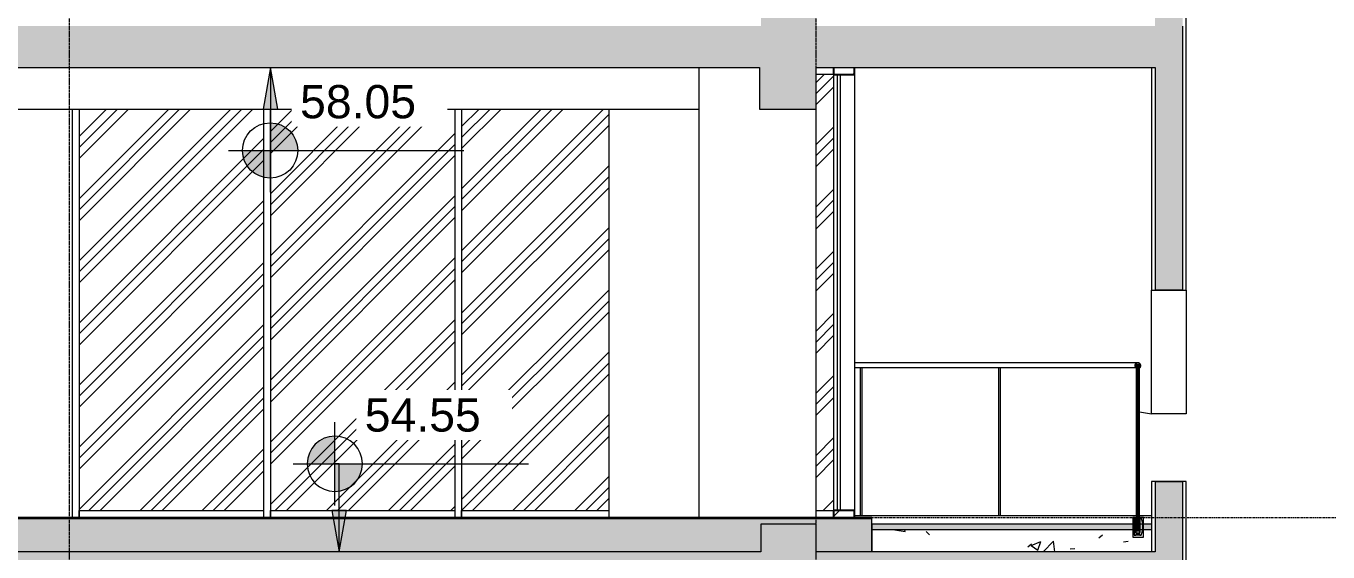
# Model space of a CAD drawing. Header units: millimetres. Extents: x 78096 to 288885, y -20632 to 149556.
# Drawn here: x 236021 to 245434, y 119050 to 122850 of the extents above; entities that cross this region are included whole.
import ezdxf

# ---------------------------------------------------------------- set-up
doc = ezdxf.new("R2010")
doc.units = ezdxf.units.MM
doc.linetypes.add('Centre', pattern=[31.75, 6.35, -4.7625, 15.875, -4.7625])
doc.linetypes.add('Grid Line', pattern=[22.225, 12.7, -3.175, 3.175, -3.175])
for name, color, linetype, lineweight in [('A-DETL', 90, 'Continuous', 9), ('A-DETL-GENF', 92, 'Continuous', 9), ('A-FLOR', 192, 'Continuous', 9), ('A-FLOR-FNSH', 192, 'Continuous', 35), ('A-FLOR-HRAL', 11, 'Continuous', 9), ('A-FLOR-LEVL', 51, 'Continuous', 9), ('A-FLOR-MCUT', 51, 'Continuous', 9), ('A-FLOR-PATT', 8, 'Continuous', 35), ('A-GLAZ-CURT', 52, 'Continuous', 9), ('A-GLAZ-CWMG', 51, 'Continuous', 9), ('A-WALL', 113, 'Continuous', 9), ('A-WALL-FNSH', 113, 'Continuous', 25), ('A-WALL-PATT', 111, 'Continuous', 25), ('G-ANNO-DIMS', 111, 'Continuous', 9), ('I-WALL', 2, 'Continuous', 9), ('S-BEAM', 12, 'Continuous', 9), ('S-COLS', 52, 'Continuous', 9), ('S-GRID', 1, 'Continuous', 9)]:
    doc.layers.add(name, color=color, linetype=linetype, lineweight=lineweight)
doc.styles.add('Arial_5', font='arial.ttf', dxfattribs={"height": 240})
pattern_1 = [(45, (5066.1, 117385), (-169.7056, 169.7056), [])]
pattern_2 = [(45, (5066.1, 117385), (-224.506, 224.506), []), (45, (5145.46, 117385), (0, 449.013), []), (45, (4986.7, 117385), (0, 449.013), [])]
pattern_3 = [(50, (230762.54, 117385), (728.737, -63.756), [76.2, -838.2]), (355, (230762.54, 117385), (-140.972, 764.228), [60.96, -670.56]), (100.451, (230823.3, 117379.7), (587.77, 700.467), [64.76, -712.36]), (46.184, (230762.5, 117588.2), (1084.316, -168.17), [114.3, -1257.3]), (96.636, (230852.9, 117574.2), (949.61, 989.71), [97.14, -1068.54]), (351.184, (230762.5, 117588.2), (949.62, 989.7), [91.44, -1005.84]), (21, (230864.14, 117537.4), (606.458, -409.06), [76.2, -838.2]), (326, (230864.14, 117537.4), (247.208, 736.753), [60.96, -670.56]), (71.451, (230914.7, 117503.3), (853.668, 327.685), [64.76, -712.36]), (37.5, (230762.54, 117385), (12.3547, 338.22), [33.528, -628.904, 33.528, -647.192, -673.1]), (37.5, (230762.54, 117385), (12.3547, 338.22), [-1343.152, 33.528, -639.572]), (7.5, (230762.54, 117385), (267.279, 400.722), [33.528, -354.584, 33.528, -613.664, -256.54]), (7.5, (230762.54, 117385), (267.279, 400.722), [-1035.304, 33.528, -223.012]), (327.5, (230535.98, 117385), (542.3633, -22.9153), [33.528, -220.472, 33.528, -758.952, -1051.56]), (327.5, (230535.98, 117385), (542.3633, -22.9153), [-1046.48, 33.528, -1018.032]), (317.5, (230434.38, 117385), (592.517, 101.707), [33.528, -296.672, 33.528, -492.76, -746.76]), (317.5, (230434.38, 117385), (592.517, 101.707), [-856.488, 33.528, -713.232])]

# ---------------------------------------------------------------- blocks, each defined once
blk = doc.blocks.new('System Panel - Glazed-4387312-TOMH A-A')
at = {"layer": 'A-GLAZ-CURT', "lineweight": 18}
for p, q in [((16214.3, 99700), (16189.3, 99700)), ((16189.3, 99700), (16189.3, 96550)), ((16214.3, 96550), (16214.3, 99700)), ((16189.3, 96550), (16214.3, 96550))]:
    blk.add_line(p, q, dxfattribs=at)
blk = doc.blocks.new('Rectangular Mullion - 50 x 150mm ALUMINIUM-V64-TOMH A-A')
at = {"layer": 'A-GLAZ-CWMG'}
h = blk.add_hatch(dxfattribs=at)
h.set_pattern_fill('FP_6', color=256, style=0, pattern_type=2)
h.set_pattern_definition(pattern_1)
h.paths.add_polyline_path([(16313.8, 119300), (16313.8, 119350), (16163.8, 119350), (16163.8, 119300)])
at = {"layer": 'A-GLAZ-CWMG', "lineweight": 25}
for p, q in [((16313.8, 119350), (16163.8, 119350)), ((16163.8, 119350), (16163.8, 119300)), ((16163.8, 119300), (16313.8, 119300)), ((16313.8, 119300), (16313.8, 119350))]:
    blk.add_line(p, q, dxfattribs=at)
blk = doc.blocks.new('Rectangular Mullion - 50 x 150mm ALUMINIUM-4375750-TOMH A-A')
at = {"layer": 'A-GLAZ-CWMG'}
for p, q in [((16163.8, 99700), (16163.8, 96550)), ((16313.8, 99700), (16313.8, 96550))]:
    blk.add_line(p, q, dxfattribs=at)
blk = doc.blocks.new('System Panel - Glazed-V65-TOMH A-A')
at = {"layer": 'A-GLAZ-CURT'}
h = blk.add_hatch(dxfattribs=at)
h.set_pattern_fill('FP_4', color=9, style=0, pattern_type=2)
h.set_pattern_definition(pattern_2)
h.paths.add_polyline_path([(16163.8, 119350), (16163.8, 122500), (16037.9, 122500), (16037.9, 119350)])
blk = doc.blocks.new('System Panel - Glazed-V66-TOMH A-A')
at = {"layer": 'A-GLAZ-CURT'}
h = blk.add_hatch(dxfattribs=at)
h.set_pattern_fill('FP_4', color=9, style=0, pattern_type=2)
h.set_pattern_definition(pattern_2)
h.paths.add_polyline_path([(13942.3, 119350), (14537.9, 119350), (14537.9, 122250), (13474.3, 122250), (13474.3, 119350)])
blk = doc.blocks.new('System Panel - Glazed-V67-TOMH A-A')
at = {"layer": 'A-GLAZ-CURT'}
h = blk.add_hatch(dxfattribs=at)
h.set_pattern_fill('FP_4', color=9, style=0, pattern_type=2)
h.set_pattern_definition(pattern_2)
h.paths.add_polyline_path([(12327.7, 119350), (13424.3, 119350), (13424.3, 122250), (12091.1, 122250), (12091.1, 119350)])
blk = doc.blocks.new('System Panel - Glazed-V68-TOMH A-A')
at = {"layer": 'A-GLAZ-CURT'}
h = blk.add_hatch(dxfattribs=at)
h.set_pattern_fill('FP_4', color=9, style=0, pattern_type=2)
h.set_pattern_definition(pattern_2)
h.paths.add_polyline_path([(11520.4, 119350), (12041.1, 119350), (12041.1, 122250), (10707.9, 122250), (10707.9, 119350), (10713, 119350)])
blk = doc.blocks.new('Rectangular Mullion - 50 x 150mm ALUMINIUM-4387287-TOMH A-A')
at = {"layer": 'A-GLAZ-CWMG'}
blk.add_line((16037.9, 96550), (16163.8, 96550), dxfattribs=at)
blk = doc.blocks.new('Rectangular Mullion - 50 x 150mm ALUMINIUM-4387288-TOMH A-A')
at = {"layer": 'A-GLAZ-CWMG'}
for p, q in [((13474.3, 96500), (13474.3, 96550)), ((13474.3, 96550), (14537.9, 96550))]:
    blk.add_line(p, q, dxfattribs=at)
blk = doc.blocks.new('Rectangular Mullion - 50 x 150mm ALUMINIUM-V13-TOMH A-A')
at = {"layer": 'A-GLAZ-CWMG'}
for p, q in [((12091.1, 96500), (12091.1, 96550)), ((12091.1, 96550), (13424.3, 96550)), ((13424.3, 96550), (13424.3, 96500))]:
    blk.add_line(p, q, dxfattribs=at)
blk = doc.blocks.new('Rectangular Mullion - 50 x 150mm ALUMINIUM-4375762-TOMH A-A')
at = {"layer": 'A-GLAZ-CWMG'}
blk.add_line((10707.9, 99450), (10707.9, 96500), dxfattribs=at)
blk = doc.blocks.new('Rectangular Mullion - 50 x 150mm ALUMINIUM-V14-TOMH A-A')
at = {"layer": 'A-GLAZ-CWMG'}
for p, q in [((13424.3, 99450), (13424.3, 96500)), ((13474.3, 99450), (13474.3, 96500))]:
    blk.add_line(p, q, dxfattribs=at)
blk = doc.blocks.new('Rectangular Mullion - 50 x 150mm ALUMINIUM-V114-TOMH A-A')
at = {"layer": 'A-GLAZ-CWMG'}
h = blk.add_hatch(dxfattribs=at)
h.set_pattern_fill('FP_6', color=256, style=0, pattern_type=2)
h.set_pattern_definition(pattern_1)
h.paths.add_polyline_path([(16313.8, 122500), (16313.8, 122550), (16163.8, 122550), (16163.8, 122500)])
at = {"layer": 'A-GLAZ-CWMG', "lineweight": 25}
for p, q in [((16163.8, 122550), (16163.8, 122500)), ((16163.8, 122500), (16313.8, 122500)), ((16313.8, 122500), (16313.8, 122550))]:
    blk.add_line(p, q, dxfattribs=at)
blk = doc.blocks.new('Rectangular Mullion - 50 x 150mm ALUMINIUM-4387290-TOMH A-A')
at = {"layer": 'A-GLAZ-CWMG'}
blk.add_line((16163.8, 103500), (16037.9, 103500), dxfattribs=at)
blk = doc.blocks.new('Direct Shape - Basic Wall_500 mm_8361574-4474120-TOMH A-A')
at = {"layer": 'A-WALL', "lineweight": 18}
blk.add_line((14537.9, 122250), (14537.9, 119300), dxfattribs=at)
blk = doc.blocks.new('Direct Shape - Basic Wall_400 mm_8363447-4474146-TOMH A-A')
at = {"layer": 'A-WALL', "lineweight": 18}
blk.add_line((10657.9, 122250), (10657.9, 119300), dxfattribs=at)
blk = doc.blocks.new('Direct Shape - Floor_300mm_8388843-4474655-TOMH A-A')
at = {"layer": 'A-FLOR', "lineweight": 18}
blk.add_line((18688, 122550), (18688, 122850), dxfattribs=at)
blk = doc.blocks.new('Direct Shape - The_HUB-4475788-TOMH A-A')
at = {"layer": 'S-BEAM'}
blk.add_line((4413, 122250), (15187.9, 122250), dxfattribs=at)
blk = doc.blocks.new('Direct Shape - M_Concrete-Rectangular Beam_70x70_8396038-4474732-TOMH A-A')
blk.add_blockref('Direct Shape - The_HUB-4475788-TOMH A-A', (0, 0))
blk = doc.blocks.new('Railing - 25 mm-V209-TOMH A-A')
at = {"layer": 'A-FLOR-HRAL'}
for p, q in [((17357.9, 115510), (17357.9, 116581.9)), ((17367.9, 116581.9), (17367.9, 115510))]:
    blk.add_line(p, q, dxfattribs=at)
blk = doc.blocks.new('Railing - Railing-4663532-TOMH A-A')
at = {"layer": 'A-FLOR-HRAL'}
for p, q in [((18362.9, 120417), (16313.8, 120417)), ((18345.1, 120404), (18343.5, 120404)), ((16313.8, 120381.9), (18346.7, 120381.9)), ((18347.8, 120382), (18348, 120382)), ((18379, 120381.9), (18375.5, 120381.9)), ((18376.4, 120382), (18376.5, 120382)), ((18379.2, 120381.9), (18379, 120381.9)), ((18326.6, 119300), (18326.4, 119300)), ((18338.7, 119300), (18338.9, 119300)), ((18376.4, 119296), (18376.6, 119296)), ((18376.4, 119294), (18376.6, 119294)), ((18378.2, 119298), (18378.4, 119298)), ((18378.2, 119294), (18378.4, 119294)), ((18378.9, 119300), (18378.7, 119300)), ((18381.7, 119298), (18381.8, 119298)), ((18381.7, 119296), (18381.8, 119296)), ((18384, 119300), (18384.2, 119300))]:
    blk.add_line(p, q, dxfattribs=at)
at = {"layer": 'A-FLOR-HRAL', "lineweight": 18}
for p, q in [((18346.9, 120381.9), (18346.9, 120402.5)), ((18347.1, 120403.2), (18347.1, 120383)), ((18378.2, 120404), (18347.9, 120404)), ((18348.4, 120404), (18377.7, 120404)), ((18362.6, 120400), (18350.6, 120400)), ((18350.6, 120400), (18350.6, 119203)), ((18350.6, 120385), (18350.6, 120400)), ((18350.6, 120400), (18375.6, 120400)), ((18363.6, 120400), (18362.6, 120400)), ((18362.6, 120400), (18362.6, 120399.2)), ((18362.6, 119204), (18362.6, 120400)), ((18362.6, 120399.2), (18363.6, 120399.2)), ((18363.6, 120399.2), (18363.6, 120400)), ((18375.6, 120400), (18363.6, 120400)), ((18363.6, 120400), (18363.6, 119204)), ((18375.6, 119203), (18375.6, 120400)), ((18375.6, 120400), (18375.6, 120385)), ((18379.1, 120383), (18379.1, 120403.2)), ((18379.2, 120402.5), (18379.2, 120381.9)), ((18348, 120382), (18349.6, 120382)), ((18350.6, 120383), (18350.6, 120385)), ((18375.6, 120385), (18375.6, 120383)), ((18376.5, 120382), (18378.1, 120382)), ((18326.6, 119300), (18326.6, 119157.2)), ((18338.9, 119300), (18326.6, 119300)), ((18337.9, 119300), (18337.9, 119171)), ((18342.9, 119300), (18337.9, 119300)), ((18337.9, 119171.5), (18337.9, 119299)), ((18347.7, 119189.3), (18342.9, 119300)), ((18381.8, 119296), (18376.6, 119296)), ((18376.6, 119296), (18376.6, 119294)), ((18376.6, 119294), (18378.4, 119294)), ((18378.4, 119299.5), (18378.4, 119298)), ((18378.4, 119298), (18381.8, 119298)), ((18378.4, 119294), (18378.4, 119189.5)), ((18384.2, 119300), (18378.9, 119300)), ((18381.8, 119298), (18381.8, 119296)), ((18403.4, 119300), (18384.2, 119300)), ((18403.4, 119157.2), (18403.4, 119300)), ((18378.4, 119203), (18347.7, 119203)), ((18347.7, 119203), (18347.7, 119189.5)), ((18350.6, 119203), (18375.6, 119203)), ((18352.2, 119185), (18373.9, 119185)), ((18373.9, 119185), (18352.2, 119185)), ((18363.6, 119204), (18362.6, 119204)), ((18378.4, 119189.5), (18378.4, 119203)), ((18326.6, 119157.2), (18403.4, 119157.2)), ((18337.9, 119171), (18348.1, 119171)), ((18347.6, 119171), (18338.4, 119171)), ((18348.1, 119171), (18348.1, 119173)), ((18348.1, 119173), (18378.1, 119173)), ((18348.1, 119172.5), (18348.1, 119171.5)), ((18377.6, 119173), (18348.6, 119173)), ((18378.1, 119173), (18378.1, 119171)), ((18378.1, 119171.5), (18378.1, 119172.5)), ((18378.1, 119171), (18388.2, 119171)), ((18388.1, 119171), (18378.6, 119171))]:
    blk.add_line(p, q, dxfattribs=at)
for centre, radius, start, end in [((18363.1, 120395.7), 21.3, 90, 220.5358), ((18348.4, 120402.5), 1.5, 90, 180), ((18347.9, 120403.2), 0.85, 90, 180), ((18363.1, 120395.7), 21.3, 319.4642, 90), ((18377.7, 120402.5), 1.5, 0, 90), ((18378.2, 120403.2), 0.85, 0, 90), ((18348, 120383), 0.951, 180, 270), ((18349.6, 120383), 0.972, 270, 360), ((18376.5, 120383), 0.972, 180, 270), ((18378.1, 120383), 0.951, 270, 360), ((18338.9, 119299), 1, 90, 180), ((18378.9, 119299.5), 0.5, 90, 180), ((18384.2, 119296), 4, 19.5039, 90), ((18384.2, 119296), 4, 19.5039, 90), ((18208.9, 119233.9), 190, 340.66732, 19.5039), ((18208.9, 119233.9), 190, 340.66732, 19.5039), ((18352.2, 119189.5), 4.5, 180, 270), ((18352.2, 119189.5), 4.5, 182.5, 270), ((18373.9, 119189.5), 4.5, 270, 360), ((18373.9, 119189.5), 4.5, 270, 360), ((18338.4, 119171.5), 0.5, 180, 270), ((18347.6, 119171.5), 0.5, 270, 360), ((18348.6, 119172.5), 0.5, 90, 180), ((18377.6, 119172.5), 0.5, 0, 90), ((18378.6, 119171.5), 0.5, 180, 270)]:
    blk.add_arc(centre, radius, start, end, dxfattribs=at)
at = {"layer": 'A-FLOR-HRAL'}
for points, knots in [([(18362.9, 120417), (18361.1, 120417), (18358.4, 120416.7), (18355, 120415.5), (18353, 120414.6), (18351.4, 120413.7), (18349.9, 120412.6), (18348.6, 120411.5), (18347.3, 120410.2), (18346.1, 120408.9), (18344.8, 120407), (18343.5, 120404.7), (18342.2, 120401.3), (18341.4, 120396.9), (18341.8, 120391.5), (18343.6, 120386.3), (18345.6, 120383.3), (18346.7, 120381.9)], [0, 0, 0, 0, 0.111111, 0.166667, 0.222222, 0.25, 0.277778, 0.333333, 0.361111, 0.388889, 0.444444, 0.5, 0.555556, 0.666667, 0.777778, 0.888889, 1, 1, 1, 1]), ([(18377.3, 120411.3), (18377.2, 120411.5), (18376.5, 120412), (18375.5, 120412.9), (18374.1, 120413.8), (18372.1, 120414.9), (18368.5, 120416.5), (18365.1, 120417), (18362.9, 120417)], [0.6716876, 0.6716876, 0.6716876, 0.6716876, 0.6875, 0.7222222, 0.7569444, 0.7916667, 0.8611111, 1, 1, 1, 1]), ([(18384.1, 120397.4), (18383.9, 120399), (18383.4, 120401.7), (18382.2, 120404.8), (18381.1, 120406.7), (18379.9, 120408.6), (18378.7, 120410), (18377.8, 120410.9), (18377.7, 120411)], [0.3456418, 0.3456418, 0.3456418, 0.3456418, 0.4444444, 0.5138889, 0.5486111, 0.5833333, 0.6527778, 0.6612852, 0.6612852, 0.6612852, 0.6612852]), ([(18346.9, 120382.7), (18346.9, 120382.6), (18347, 120382.5), (18347.1, 120382.3), (18347.2, 120382.2), (18347.4, 120382.1), (18347.5, 120382.1), (18347.6, 120382), (18347.8, 120382), (18347.8, 120382)], [0.1666667, 0.1666667, 0.1666667, 0.1666667, 0.3333333, 0.4583333, 0.5833333, 0.6666667, 0.75, 0.8333333, 1, 1, 1, 1]), ([(18349.4, 120382), (18349.5, 120382), (18349.6, 120382), (18349.8, 120382.1), (18349.9, 120382.1), (18350, 120382.2), (18350.2, 120382.3), (18350.3, 120382.5), (18350.4, 120382.7), (18350.4, 120382.9), (18350.4, 120383)], [0, 0, 0, 0, 0.166667, 0.25, 0.333333, 0.416667, 0.541667, 0.666667, 0.833333, 1, 1, 1, 1]), ([(18375.5, 120382.5), (18375.6, 120382.4), (18375.6, 120382.3), (18375.8, 120382.2), (18375.9, 120382.1), (18376, 120382.1), (18376.2, 120382), (18376.3, 120382), (18376.4, 120382)], [0.3333333, 0.3333333, 0.3333333, 0.3333333, 0.4583333, 0.5833333, 0.6666667, 0.75, 0.8333333, 1, 1, 1, 1]), ([(18377.9, 120382), (18378, 120382), (18378.1, 120382), (18378.3, 120382.1), (18378.4, 120382.1), (18378.5, 120382.2), (18378.7, 120382.3), (18378.8, 120382.5), (18378.9, 120382.7), (18378.9, 120382.9), (18378.9, 120383)], [0, 0, 0, 0, 0.166667, 0.25, 0.333333, 0.416667, 0.541667, 0.666667, 0.833333, 1, 1, 1, 1]), ([(18379.4, 120382.4), (18380.4, 120383.7), (18382.3, 120386.5), (18383.9, 120391.3), (18384.2, 120394.6), (18384.1, 120396.2)], [0.0128265, 0.0128265, 0.0128265, 0.0128265, 0.1111111, 0.2222222, 0.3205032, 0.3205032, 0.3205032, 0.3205032])]:
    blk.add_open_spline(points, degree=3, knots=knots, dxfattribs=at)
for p in [(-1000, 3800), (0, 3800)]:
    blk.add_blockref('Railing - 25 mm-V209-TOMH A-A', p)
blk = doc.blocks.new('Spot Elevations - M_Spot Elevation - Target Filled-23738-TOMH A-A')
at = {"layer": 'G-ANNO-DIMS'}
h = blk.add_hatch(color=256, dxfattribs=at)
edge = h.paths.add_edge_path()
edge.add_line((24621.6, 83516.9), (24821.6, 83516.9))
edge.add_arc((24621.6, 83516.9), 200, 0, 90)
edge.add_line((24621.6, 83716.9), (24621.6, 83516.9))
h = blk.add_hatch(color=256, dxfattribs=at)
edge = h.paths.add_edge_path()
edge.add_line((24621.6, 83516.9), (24421.6, 83516.9))
edge.add_arc((24621.6, 83516.9), 200, 180, 270)
edge.add_line((24621.6, 83316.9), (24621.6, 83516.9))
for p, q in [((24621.6, 83216.9), (24621.6, 83816.9)), ((24921.6, 83516.9), (23221.6, 83516.9))]:
    blk.add_line(p, q, dxfattribs=at)
blk.add_circle((24621.6, 83516.9), 200, dxfattribs=at)

msp = doc.modelspace()

# ---------------------------------------------------------------- hatches: boundary and pattern name
at = {"layer": 'A-DETL-GENF'}
h = msp.add_hatch(dxfattribs=at)
h.set_pattern_fill('FP_7', color=50, style=0, pattern_type=2)
h.set_pattern_definition(pattern_3)
h.paths.add_polyline_path([(244384.346, 120943.707), (244384.346, 123100), (244184.346, 123100), (244184.346, 122850), (241734.387, 122850), (241734.387, 123050), (241334.387, 123050), (241334.387, 122850), (230084.458, 122850), (230084.458, 122550), (241324.621, 122550), (241324.621, 122250), (241734.387, 122250), (241734.387, 122550), (244184.346, 122550), (244184.346, 120943.707)])
h.paths.add_polyline_path([(211834.399, 122250), (212234.399, 122250), (212234.399, 122550), (217784.412, 122550), (217784.412, 122850), (212234.399, 122850), (212234.399, 123050), (211834.399, 123050), (211834.399, 122850), (207534.458, 122850), (207534.458, 123300), (207334.458, 123300), (207334.458, 122550), (211834.399, 122550), (211834.399, 122452.403)])
h.paths.add_polyline_path([(227584.412, 122550), (229484.553, 122550), (229484.553, 122850), (227584.412, 122850), (227584.412, 122766.438)])
h.paths.add_polyline_path([(229684.27, 122550), (229684.458, 122550), (229684.27, 122766.438)])
h = msp.add_hatch(dxfattribs=at)
h.set_pattern_fill('FP_7', color=50, style=0, pattern_type=2)
h.set_pattern_definition(pattern_3)
h.paths.add_polyline_path([(244384.346, 117346.76), (244384.346, 119557.592), (244184.346, 119557.592), (244184.346, 119050), (241734.387, 119050), (241734.387, 119250), (241334.387, 119250), (241334.387, 119050), (230084.458, 119050), (230084.458, 118750), (241324.621, 118750), (241324.621, 118450), (241734.387, 118450), (241734.387, 118750), (244184.346, 118750), (244184.346, 117346.76)])
h.paths.add_polyline_path([(212190.132, 118450), (212234.399, 118450), (212234.399, 118750), (217784.412, 118750), (217784.412, 119050), (212234.399, 119050), (212234.399, 119250), (211834.399, 119250), (211834.399, 119050), (207534.458, 119050), (207534.458, 119500), (207334.458, 119500), (207334.458, 118750), (211834.399, 118750), (211834.399, 118450)])
h.paths.add_polyline_path([(227584.412, 118750), (229484.553, 118750), (229484.553, 119050), (227584.412, 119050), (227584.412, 118998.023)])
h.paths.add_polyline_path([(229684.27, 118750), (229684.458, 118750), (229684.27, 118996.963)])
at = {"layer": 'A-FLOR-PATT', "lineweight": 9}
h = msp.add_hatch(dxfattribs=at)
h.set_pattern_fill('FP_2', color=256, style=0, pattern_type=2)
h.set_pattern_definition([(0, (230762.54, 117385), (812.8, 203.2), [33.528, -576.072, 33.528, -576.072, -3251.2]), (0, (230762.54, 117385), (812.8, 203.2), [-1219.2, 33.528, -1185.672, 33.528, -576.072, -1422.4]), (0, (230762.54, 117385), (812.8, 203.2), [-3048, 33.528, -372.872, 33.528, -982.472]), (120, (231067.34, 117486.6), (-582.3764, 602.3054), [33.528, -576.072, 33.528, -3827.272]), (120, (231067.34, 117486.6), (-582.3764, 602.3054), [-643.128, -576.072, 33.528, -1185.672, -2032]), (120, (231067.34, 117486.6), (-582.3764, 602.3054), [-2438.4, 33.528, -576.072, 33.528, -1388.872]), (120, (231067.34, 117486.6), (-582.3764, 602.3054), [-3081.528, -372.872, 33.528, -982.472]), (240, (231168.94, 117893), (-230.4236, -805.5054), [33.528, -576.072, 33.528, -3827.272]), (240, (231168.94, 117893), (-230.4236, -805.5054), [-643.128, -576.072, 33.528, -1185.672, -2032]), (240, (231168.94, 117893), (-230.4236, -805.5054), [-2438.4, 33.528, -576.072, 33.528, -1388.872]), (240, (231168.94, 117893), (-230.4236, -805.5054), [-3081.528, -372.872, 33.528, -982.472])])
h.paths.add_polyline_path([(242135.279, 119050), (242135.279, 119290), (230084.458, 119290), (230084.458, 119050), (241334.387, 119050), (241334.387, 119250), (241734.387, 119250), (241734.387, 119050), (242060.681, 119050)])
h.paths.add_polyline_path([(229143.687, 119050), (229484.553, 119050), (229484.553, 119290), (227584.424, 119290), (227584.424, 119050), (228740.031, 119050)])
h.paths.add_polyline_path([(212234.399, 119050), (216484.346, 119050), (216484.346, 119290), (212034.345, 119290), (212034.345, 119250), (212234.399, 119250), (212234.399, 119060.85)])
h.paths.add_polyline_path([(229684.27, 119050), (229684.458, 119050), (229684.27, 119290)])
h.paths.add_polyline_path([(216584.346, 119050), (217784.412, 119050.12), (217784.412, 119290), (216584.346, 119290), (216584.346, 119155.04)])
h.paths.add_polyline_path([(218184.424, 119050), (218209.424, 119050), (218209.424, 119290), (218184.424, 119290)])
h.paths.add_polyline_path([(222834.424, 119050), (224384.412, 119050), (224384.412, 119290), (222834.424, 119290), (222834.424, 119077.273)])
at = {"layer": 'A-FLOR-PATT'}
msp.add_hatch(color=256, dxfattribs=at).paths.add_polyline_path([(244078.961, 119210), (244159.346, 119210), (244159.346, 119250), (242135.279, 119250), (242135.279, 119210), (243675.305, 119210)])
at = {"layer": 'A-FLOR-PATT', "lineweight": 9}
h = msp.add_hatch(dxfattribs=at)
h.set_pattern_fill('FP_7', color=256, style=0, pattern_type=2)
h.set_pattern_definition(pattern_3)
h.paths.add_polyline_path([(244078.961, 119050), (244159.346, 119050), (244159.346, 119210), (242135.279, 119210), (242135.279, 119050), (243675.305, 119050)])
at = {"layer": 'A-WALL-PATT', "lineweight": 9}
h = msp.add_hatch(dxfattribs=at)
h.set_pattern_fill('FP_7', color=256, style=0, pattern_type=2)
h.set_pattern_definition(pattern_3)
h.paths.add_polyline_path([(244384.346, 120941.686), (244384.094, 120943.707), (244184.346, 120943.707), (244184.346, 120941.686)])
h = msp.add_hatch(dxfattribs=at)
h.set_pattern_fill('FP_7', color=256, style=0, pattern_type=2)
h.set_pattern_definition(pattern_3)
h.paths.add_polyline_path([(244384.346, 119557.592), (244384.346, 119558.855), (244184.346, 119558.855), (244184.842, 119557.592)])
at = {"layer": 'G-ANNO-DIMS'}
for points in [[(237787.578, 122550), (237734.68, 122250), (237840.477, 122250)], [(238285.539, 119050), (238338.438, 119350), (238232.641, 119350)]]:
    msp.add_hatch(color=256, dxfattribs=at).paths.add_polyline_path(points)

# ---------------------------------------------------------------- linework, layer by layer
at = {"layer": 'A-DETL', "lineweight": 18}
for p, q in [((244384.346, 122550), (244384.346, 122850)), ((230084.458, 122550), (241324.621, 122550)), ((241324.621, 122550), (241324.621, 122250)), ((241734.387, 122550), (244184.346, 122550)), ((241734.387, 122250), (241734.387, 122550)), ((244184.346, 122550), (244184.346, 120943.707)), ((244384.346, 120943.707), (244384.346, 122550)), ((241324.621, 122250), (241734.387, 122250)), ((244184.346, 120943.707), (244384.346, 120943.707)), ((244384.346, 119557.592), (244184.346, 119557.592)), ((244184.346, 119557.592), (244184.346, 119050)), ((244384.346, 119050), (244384.346, 119557.592)), ((241734.387, 119250), (241334.387, 119250)), ((241334.387, 119250), (241334.387, 119050)), ((241734.387, 119050), (241734.387, 119250)), ((241334.387, 119050), (230084.458, 119050)), ((244184.346, 119050), (241734.387, 119050)), ((244384.346, 118750), (244384.346, 119050))]:
    msp.add_line(p, q, dxfattribs=at)
at = {"layer": 'A-FLOR-FNSH', "color": 7, "lineweight": 18}
for p, q in [((242135.279, 119300), (230084.458, 119300)), ((242135.279, 119050), (242135.279, 119300)), ((244159.346, 119250), (242135.279, 119250)), ((242135.279, 119250), (242135.279, 119050))]:
    msp.add_line(p, q, dxfattribs=at)
at = {"layer": 'A-FLOR-LEVL', "linetype": 'Centre'}
msp.add_line((192334.611, 119300), (278486.268, 119300), dxfattribs=at)
at = {"layer": 'A-FLOR-MCUT', "lineweight": 18}
for p, q in [((242135.279, 119290), (230084.458, 119290)), ((244159.346, 119210), (242135.279, 119210))]:
    msp.add_line(p, q, dxfattribs=at)
at = {"layer": 'A-WALL', "lineweight": 18}
for p, q in [((244159.346, 120061.653), (244159.346, 120941.686)), ((244184.346, 120941.686), (244184.346, 120943.707)), ((244384.346, 120941.686), (244384.346, 120943.707)), ((244409.346, 120941.686), (244409.346, 120048.55)), ((244409.346, 120048.55), (244159.346, 120048.55)), ((244184.346, 119557.592), (244184.346, 119558.855)), ((244384.346, 119557.592), (244384.346, 119558.855)), ((244046.866, 119310), (242010.279, 119310)), ((244159.346, 119310), (244072.01, 119310))]:
    msp.add_line(p, q, dxfattribs=at)
at = {"layer": 'A-WALL', "color": 7, "lineweight": 18}
for p, q in [((244184.346, 120941.686), (244384.346, 120941.686)), ((244384.346, 119558.855), (244184.346, 119558.855))]:
    msp.add_line(p, q, dxfattribs=at)
at = {"layer": 'A-WALL-FNSH', "color": 7, "lineweight": 18}
for p, q in [((244409.346, 120941.686), (244409.346, 123100)), ((244159.346, 122550), (244159.346, 120941.686)), ((244159.346, 120941.686), (244184.346, 120941.686)), ((244384.346, 120941.686), (244409.346, 120941.686)), ((244159.346, 119558.855), (244159.346, 119050)), ((244184.346, 119558.855), (244159.346, 119558.855)), ((244409.346, 119558.855), (244384.346, 119558.855)), ((244409.346, 117346.228), (244409.346, 119558.855))]:
    msp.add_line(p, q, dxfattribs=at)
at = {"layer": 'G-ANNO-DIMS'}
for p, q in [((237787.578, 122550), (237734.68, 122250)), ((237840.477, 122250), (237787.578, 122550)), ((237787.578, 122550), (237787.578, 121950.857)), ((237734.68, 122250), (237840.477, 122250)), ((237787.578, 121950.857), (237785.957, 121950.857)), ((238285.539, 119686.793), (238253.651, 119686.793)), ((238285.539, 119050), (238285.539, 119686.793)), ((238338.438, 119350), (238232.641, 119350)), ((238232.641, 119350), (238285.539, 119050)), ((238285.539, 119050), (238338.438, 119350))]:
    msp.add_line(p, q, dxfattribs=at)
at = {"layer": 'I-WALL', "lineweight": 18}
for p, q in [((244072.01, 120061.974), (244159.346, 120048.55)), ((244159.346, 120048.55), (244159.346, 120061.653))]:
    msp.add_line(p, q, dxfattribs=at)
at = {"layer": 'S-COLS'}
for p, q in [((240884.387, 122550), (240884.387, 119300)), ((241734.387, 119300), (241734.387, 122250))]:
    msp.add_line(p, q, dxfattribs=at)
at = {"layer": 'S-GRID', "linetype": 'Grid Line'}
for p, q in [((236334.458, 78125.107), (236334.458, 148256.175)), ((241734.458, 78125.107), (241734.458, 148256.175))]:
    msp.add_line(p, q, dxfattribs=at)

# ---------------------------------------------------------------- block references
at = {"layer": 'A-FLOR', "lineweight": 18}
msp.add_blockref('Direct Shape - Floor_300mm_8388843-4474655-TOMH A-A', (225696.455, 0), dxfattribs=at)
at = {"layer": 'A-FLOR-HRAL'}
msp.add_blockref('Railing - Railing-4663532-TOMH A-A', (225696.455, 0), dxfattribs=at)
at = {"layer": 'A-GLAZ-CURT'}
for name, p in [('System Panel - Glazed-V65-TOMH A-A', (225696.455, 0)), ('System Panel - Glazed-4387312-TOMH A-A', (225696.455, 22800)), ('System Panel - Glazed-V68-TOMH A-A', (225696.455, 0)), ('System Panel - Glazed-V67-TOMH A-A', (225696.455, 0)), ('System Panel - Glazed-V66-TOMH A-A', (225696.455, 0))]:
    msp.add_blockref(name, p, dxfattribs=at)
at = {"layer": 'A-GLAZ-CWMG'}
for name, p in [('Rectangular Mullion - 50 x 150mm ALUMINIUM-4387290-TOMH A-A', (225696.455, 19000)), ('Rectangular Mullion - 50 x 150mm ALUMINIUM-V114-TOMH A-A', (225696.455, 0)), ('Rectangular Mullion - 50 x 150mm ALUMINIUM-4375750-TOMH A-A', (225696.455, 22800)), ('Rectangular Mullion - 50 x 150mm ALUMINIUM-4375762-TOMH A-A', (225696.455, 22800)), ('Rectangular Mullion - 50 x 150mm ALUMINIUM-V14-TOMH A-A', (224313.274, 22800)), ('Rectangular Mullion - 50 x 150mm ALUMINIUM-V14-TOMH A-A', (225696.455, 22800)), ('Rectangular Mullion - 50 x 150mm ALUMINIUM-V13-TOMH A-A', (224313.274, 22800)), ('Rectangular Mullion - 50 x 150mm ALUMINIUM-V13-TOMH A-A', (225696.455, 22800)), ('Rectangular Mullion - 50 x 150mm ALUMINIUM-4387288-TOMH A-A', (225696.455, 22800)), ('Rectangular Mullion - 50 x 150mm ALUMINIUM-4387287-TOMH A-A', (225696.455, 22800)), ('Rectangular Mullion - 50 x 150mm ALUMINIUM-V64-TOMH A-A', (225696.455, 0))]:
    msp.add_blockref(name, p, dxfattribs=at)
at = {"layer": 'A-WALL', "lineweight": 18}
for name in ['Direct Shape - Basic Wall_400 mm_8363447-4474146-TOMH A-A', 'Direct Shape - Basic Wall_500 mm_8361574-4474120-TOMH A-A']:
    msp.add_blockref(name, (225696.455, 0), dxfattribs=at)
at = {"layer": 'G-ANNO-DIMS', "rotation": 180}
msp.add_blockref('Spot Elevations - M_Spot Elevation - Target Filled-23738-TOMH A-A', (262407.534, 205467.777), dxfattribs=at)
at = {"layer": 'G-ANNO-DIMS', "extrusion": (0, 0, -1)}
msp.add_blockref('Spot Elevations - M_Spot Elevation - Target Filled-23738-TOMH A-A', (-262875.227, 36169.873), dxfattribs=at)
at = {"layer": 'S-BEAM'}
msp.add_blockref('Direct Shape - M_Concrete-Rectangular Beam_70x70_8396038-4474732-TOMH A-A', (225696.455, 0), dxfattribs=at)

# ---------------------------------------------------------------- next in the draw order: texts
at = {"layer": 'G-ANNO-DIMS', "char_height": 240, "width": 1004.89974, "attachment_point": 1, "line_spacing_factor": 0.941778, "style": 'Arial_5', "bg_fill": 3, "box_fill_scale": 1.25, "bg_fill_color": 256, "bg_fill_true_color": 13158600, "bg_fill_transparency": 0}
for s, insert in [('58.05', (238002.249, 122423.733)), ('54.55', (238469.943, 120159.67))]:
    msp.add_mtext(s, dxfattribs=dict(at, insert=insert))

doc.saveas('drawing.dxf')
